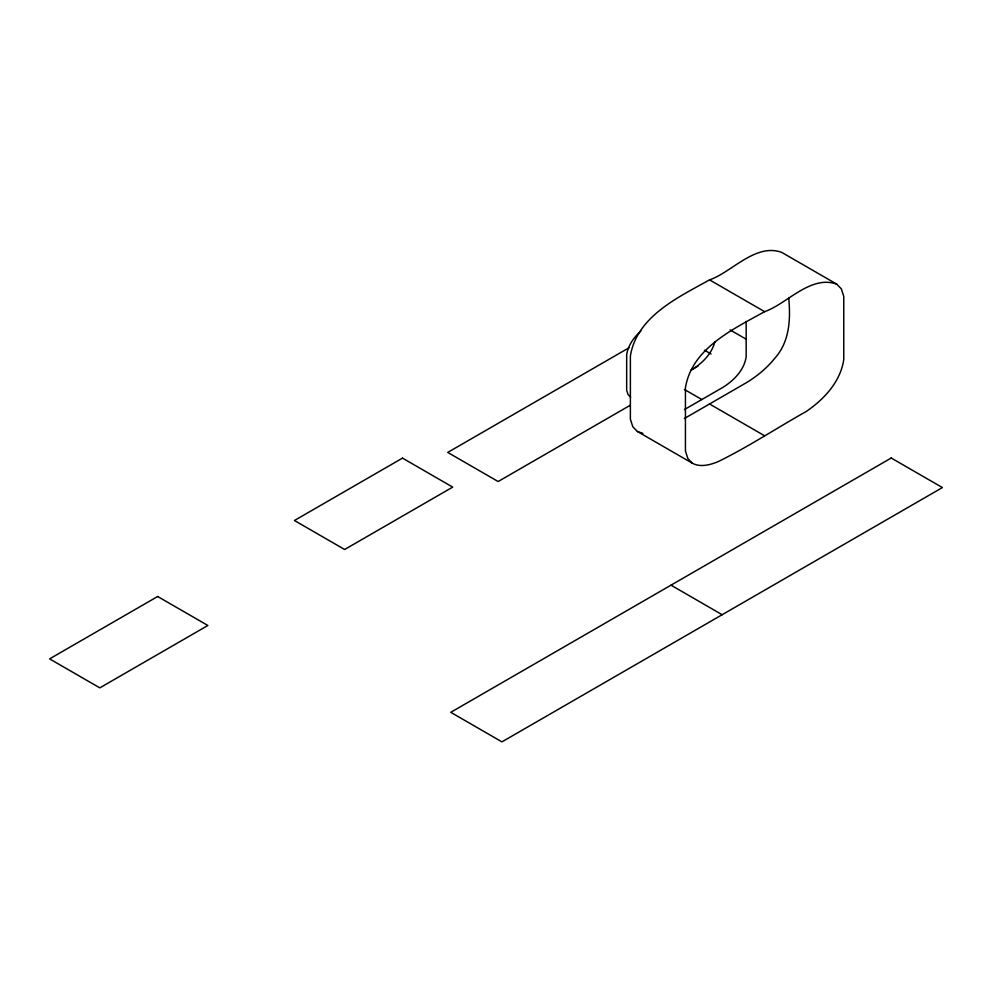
<?xml version="1.0" encoding="UTF-8"?>
<svg xmlns="http://www.w3.org/2000/svg" width="992" height="992" viewBox="0 0 992 992"><rect width="100%" height="100%" fill="white"/><g stroke="black" fill="none" stroke-linecap="round" stroke-linejoin="round"><path stroke-width="1.49" d="M714.798 342.029C711.5 354.367 701.728 363.791 691.04 370.152M640.931 331.055C633.925 337.243 627.998 345.414 626.671 354.863L626.671 390.278L628.035 394.506L630.614 397.147M709.54 279.868C678.491 297.253 636.852 316.274 630.379 356.004L630.379 419.244L632.822 426.796L637.422 431.508L692.49 463.301C700.402 467.53 709.85 464.938 717.687 461.838C748.154 447.02 776.575 428.135 806.099 411.556C824.017 399.404 840.472 381.808 843.758 359.625L843.758 296.385L841.315 288.833L836.702 284.121L781.646 252.34C755.433 242.904 731.501 272.416 709.54 279.868L764.596 311.649C786.557 304.209 810.489 274.685 836.702 284.121M629.263 347.634L447.739 452.426L498.145 481.529L630.342 405.207M764.596 311.649C733.547 329.034 691.908 348.068 685.435 387.798L685.435 451.038L687.878 458.589L692.49 463.301M691.449 369.917L698.008 366.135M684.455 409.56L721.878 387.959C733.311 381.126 744.05 370.586 746.158 356.897L746.158 321.482M684.344 418.525L745.339 383.309C756.561 376.675 766.816 368.268 774.975 358.062C789.781 341.558 790.698 318.692 788.702 297.724M642.903 433.38L637.422 431.508M730.075 329.902L746.158 339.19M704.432 350.176L711.066 354.008M684.406 389.472L701.828 399.528M709.54 403.98L764.596 435.773M671.001 585.168L722.164 614.718M157.654 596.502L49.6 658.874L99.808 687.865L207.861 625.481L157.654 596.502M402.492 458.118L294.438 520.502L344.646 549.494L452.699 487.109L402.492 458.118M891.225 458.019L450.765 712.318L501.94 741.867L942.4 487.568L891.225 458.019"/></g></svg>
